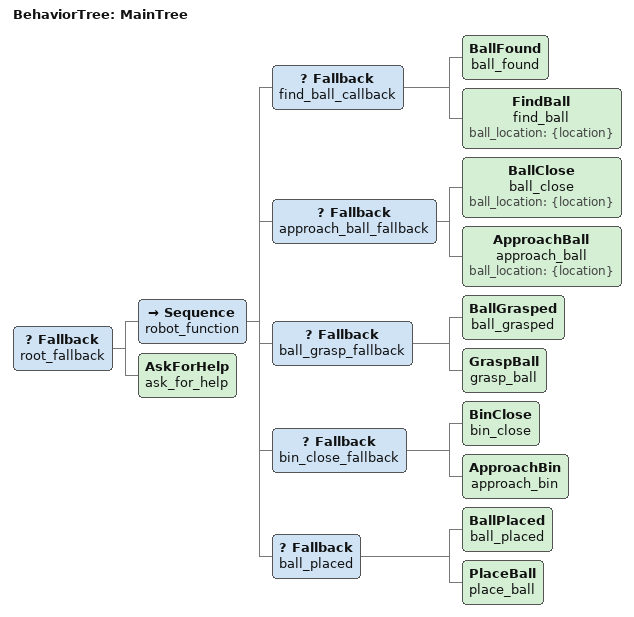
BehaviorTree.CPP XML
<root main_tree_to_execute="MainTree">
    <BehaviorTree ID="MainTree">
        <Fallback name="root_fallback">
            <!-- Robot Functions-->
            <Sequence name="robot_function">
                <!-- find ball-->
                <Fallback name="find_ball_callback">
                    <BallFound name="ball_found"/>
                    <FindBall name="find_ball" ball_location="{location}"/>
                </Fallback>

                <!-- approach ball-->
                <Fallback name="approach_ball_fallback">
                    <BallClose name="ball_close" ball_location="{location}"/>
                    <ApproachBall name="approach_ball" ball_location="{location}"/>
                </Fallback>

                <!-- ball grasp-->
                <Fallback name="ball_grasp_fallback">
                    <BallGrasped name="ball_grasped"/>
                    <GraspBall name="grasp_ball"/>
                </Fallback>

                <!-- bin close-->
                <Fallback name="bin_close_fallback">
                    <BinClose name="bin_close"/>
                    <ApproachBin name="approach_bin"/>
                </Fallback>

                <!-- ball placed-->
                <Fallback name="ball_placed">
                    <BallPlaced name="ball_placed"/>
                    <PlaceBall name="place_ball"/>
                </Fallback>

            </Sequence>

            <!-- fallback-->
            <AskForHelp name="ask_for_help"/>

        </Fallback>
    </BehaviorTree>
</root>
